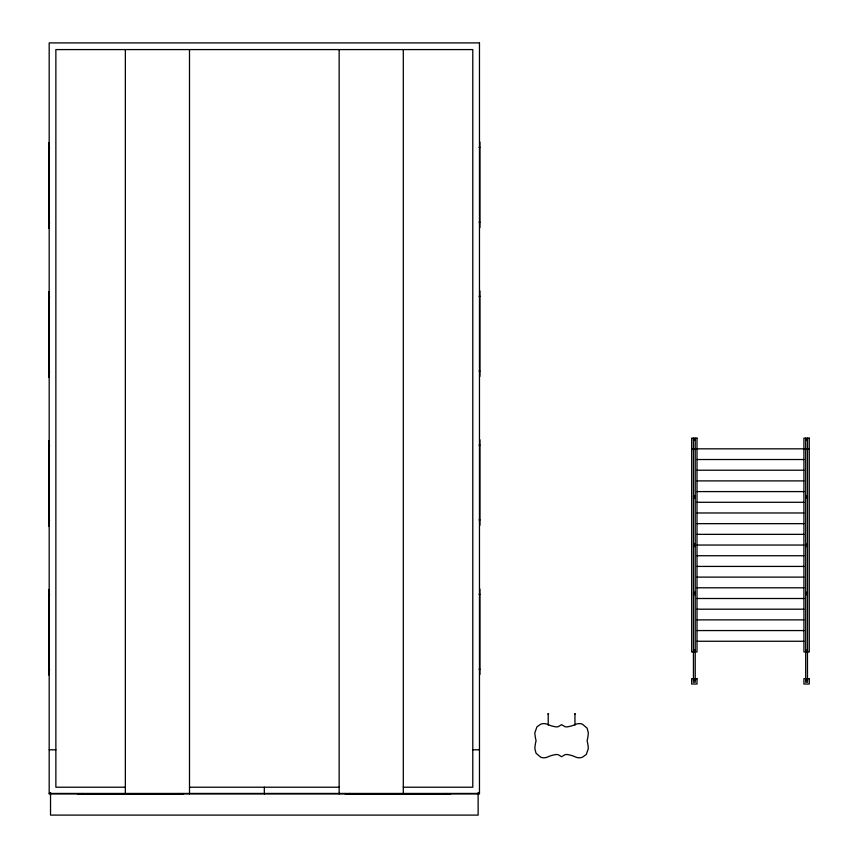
<?xml version="1.0" encoding="UTF-8"?>
<svg xmlns="http://www.w3.org/2000/svg" width="858" height="858" viewBox="0 0 858 858"><rect width="100%" height="100%" fill="white"/><g stroke="black" fill="none" stroke-linecap="round" stroke-linejoin="round"><path stroke-width="1.29" d="M479.021 147.351L479.912 147.351M48.734 148.134L49.625 148.134M479.021 222.179L479.912 222.179M48.734 222.962L49.625 222.962M479.021 296.235L479.912 296.235M48.734 297.018L49.625 297.018M479.021 371.064L479.912 371.064M48.734 371.846L49.625 371.846M693.446 439.918L695.227 439.918M805.694 439.918L807.475 439.918M479.021 445.12L479.912 445.12M48.734 445.903L49.625 445.903M691.666 448.831L809.266 448.831M693.446 449.388L695.227 449.388M805.694 449.388L807.475 449.388M697.007 459.523L803.914 459.523M697.007 470.216L803.914 470.216M697.007 480.898L803.914 480.898M697.007 491.591L803.914 491.591M694.337 496.042L695.227 496.042M806.584 496.042L807.475 496.042M693.446 496.6L695.227 496.6M805.694 496.6L807.475 496.6M694.337 497.833L695.227 497.833M806.584 497.833L807.475 497.833M693.446 498.38L695.227 498.38M805.694 498.38L807.475 498.38M697.007 502.284L803.914 502.284M697.007 512.977L803.914 512.977M479.021 519.948L479.912 519.948M48.734 520.731L49.625 520.731M697.007 523.659L803.914 523.659M697.007 534.352L803.914 534.352M694.337 544.154L695.227 544.154M806.584 544.154L807.475 544.154M693.446 544.712L695.227 544.712M805.694 544.712L807.475 544.712M697.007 545.044L803.914 545.044M694.337 545.935L695.227 545.935M806.584 545.935L807.475 545.935M693.446 546.492L695.227 546.492M805.694 546.492L807.475 546.492M697.007 555.737L803.914 555.737M697.007 566.419L803.914 566.419M697.007 577.112L803.914 577.112M697.007 587.805L803.914 587.805M694.337 592.256L695.227 592.256M806.584 592.256L807.475 592.256M693.446 592.814L695.227 592.814M805.694 592.814L807.475 592.814M694.337 594.036L695.227 594.036M806.584 594.036L807.475 594.036M479.021 594.337L479.912 594.337M693.446 594.594L695.227 594.594M805.694 594.594L807.475 594.594M48.734 594.787L49.625 594.787M697.007 598.498L803.914 598.498M697.007 609.191L803.914 609.191M697.007 619.873L803.914 619.873M697.007 630.566L803.914 630.566M697.007 641.258L803.914 641.258M694.337 650.16L695.227 650.16M806.584 650.16L807.475 650.16M693.446 650.718L695.227 650.718M805.694 650.718L807.475 650.718M693.446 652.262L695.227 652.262M805.694 652.262L807.475 652.262M479.021 669.165L479.912 669.165M48.734 669.626L49.625 669.626M693.446 680.458L695.227 680.458M805.694 680.458L807.475 680.458M547.79 713.953L548.659 713.953M574.517 713.953L575.375 713.953M547.79 724.667L548.659 724.667M574.517 724.667L575.375 724.667M49.185 749.795L55.867 749.795M472.79 749.795L479.472 749.795M125.354 787.215L55.867 787.215L55.867 49.582L472.79 49.582L472.79 787.215L403.303 787.215M189.5 787.215L339.157 787.215M49.185 793.446L479.472 793.446M78.142 794.347L183.258 794.347M345.399 794.347L450.514 794.347M807.475 438.138L807.475 682.239L805.694 682.239L805.694 438.138M695.227 438.138L695.227 682.239L693.446 682.239L693.446 438.138M574.946 713.953L574.946 724.667A27.424 27.424 0 0 1 568.264 726.662A6.371 6.371 0 0 1 564.929 726.662L561.582 724.667L558.247 726.662A6.371 6.371 0 0 1 554.901 726.662A27.424 27.424 0 0 1 548.219 724.667A9.084 9.084 0 0 0 540.669 724.206L536.926 726.919L534.856 732.678A36.84 36.84 0 0 0 535.242 736.69L535.253 736.722A37.023 37.023 0 0 0 536.078 740.701A37.001 37.001 0 0 0 534.856 748.712L536.036 753.195L540.669 757.196A9.084 9.084 0 0 0 548.219 756.735A27.424 27.424 0 0 1 554.901 754.729A6.371 6.371 0 0 1 558.247 754.729L561.582 756.735L564.929 754.729A6.371 6.371 0 0 1 568.264 754.729A27.424 27.424 0 0 1 574.946 756.735A9.084 9.084 0 0 0 582.496 757.196L586.25 754.482L588.309 748.712A37.023 37.023 0 0 0 587.097 740.701A37.023 37.023 0 0 0 587.923 736.722L587.934 736.69A36.84 36.84 0 0 0 588.309 732.678L587.129 728.206L582.496 724.206A9.084 9.084 0 0 0 574.946 724.667M548.219 713.953L548.219 724.667M479.912 141.999L479.912 227.52M479.912 290.883L479.912 376.405M479.912 439.768L479.912 525.289M479.912 588.996L479.912 674.517M478.131 792.556L478.131 815.1L50.525 815.1L50.525 792.556M446.063 793.446L446.063 794.347M403.303 49.582L403.303 793.897M349.849 793.446L349.849 794.347M339.157 49.582L339.157 793.897M264.328 787.215L264.328 793.897M189.5 49.582L189.5 793.897M178.807 793.446L178.807 794.347M125.354 49.582L125.354 793.897M82.593 793.446L82.593 794.347M48.734 142.793L48.734 228.314M48.734 291.677L48.734 377.198M48.734 440.562L48.734 526.083M48.734 589.446L48.734 674.967M479.472 42.9L49.185 42.9L49.185 793.897L479.472 793.897L479.472 42.9M697.007 438.138L691.666 438.138L691.666 651.951L697.007 651.951L697.007 438.138M809.266 438.138L803.914 438.138L803.914 651.951L809.266 651.951L809.266 438.138M697.007 678.678L691.666 678.678L691.666 684.019L697.007 684.019L697.007 678.678M809.266 678.678L803.914 678.678L803.914 684.019L809.266 684.019L809.266 678.678"/></g></svg>
